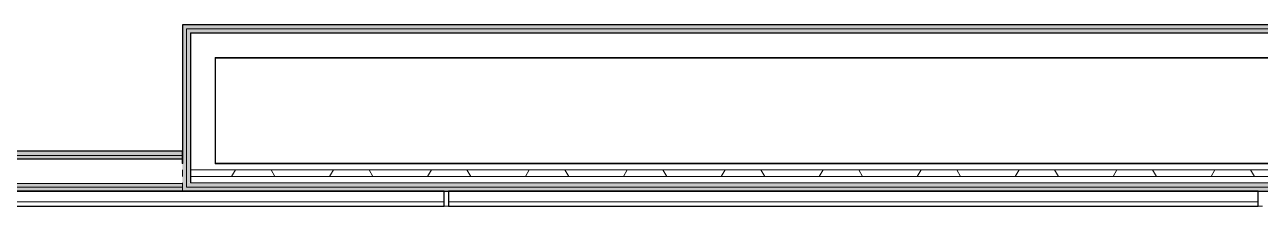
# Model space of a CAD drawing. Header units: millimetres. Extents: x 155920 to 295199, y -4084 to 97293.
# Drawn here: x 174610 to 179188, y 15055 to 15725 of the extents above; entities that cross this region are included whole.
import ezdxf

# ---------------------------------------------------------------- set-up
doc = ezdxf.new("R2010")
doc.units = ezdxf.units.MM
doc.header["$MEASUREMENT"] = 0
for name, color, linetype, lineweight in [('A-WALL', 7, 'CONTINUOUS', 9), ('A-WALL-PATT', 7, 'CONTINUOUS', 25), ('I-WALL', 7, 'CONTINUOUS', 9)]:
    doc.layers.add(name, color=color, linetype=linetype, lineweight=lineweight)

msp = doc.modelspace()

# ---------------------------------------------------------------- hatches: boundary and pattern name
at = {"layer": 'A-WALL-PATT', "lineweight": 5}
for points in [[(182404.6, 15710.1), (182404.6, 15725.1), (175194.7, 15725.1), (175194.7, 15710.1), (182389.6, 15710.1)], [(182388.6, 15695.1), (182389.6, 15695.1), (182389.6, 15710.1), (175209.7, 15710.1), (175209.7, 15695.1), (182297.6, 15695.1)], [(175209.7, 15140.5), (175224.7, 15141.5), (175224.7, 15695.1), (175209.7, 15695.1), (175209.7, 15158.5)], [(182157.7, 15125.5), (182389.6, 15125.5), (182388.6, 15140.5), (175209.7, 15140.5), (175209.7, 15125.5), (181858.7, 15125.5)]]:
    msp.add_hatch(color=256, dxfattribs=at).paths.add_polyline_path(points, flags=0)
at = {"layer": 'A-WALL-PATT', "lineweight": 9}
for points in [[(175194.7, 15125.5), (175209.7, 15125.5), (175209.7, 15710.1), (175194.7, 15710.1), (175194.7, 15158.5)], [(182157.7, 15110.5), (182404.6, 15110.5), (182404.6, 15125.5), (175194.7, 15125.5), (175194.7, 15110.5), (181858.7, 15110.5)]]:
    msp.add_hatch(color=256, dxfattribs=at).paths.add_polyline_path(points, flags=0)
at = {"layer": 'A-WALL-PATT', "lineweight": 5}
h = msp.add_hatch(color=256, dxfattribs=at)
h.paths.add_polyline_path([(175194.7, 15242.5), (175194.7, 15257.5), (172638.1, 15257.5), (172638.1, 15242.5), (174981.5, 15242.5)], flags=0)
h.paths.add_polyline_path([(170496.4, 15242.5), (170838.1, 15242.5), (170838.1, 15257.5), (170253.1, 15257.5), (170253.1, 15242.5)], flags=0)
h = msp.add_hatch(color=256, dxfattribs=at)
h.paths.add_polyline_path([(174682.5, 15230), (175194.7, 15230), (175194.7, 15242.5), (172638.1, 15242.5), (172638.1, 15230)], flags=0)
h.paths.add_polyline_path([(170838.1, 15230), (170838.1, 15242.5), (170253.1, 15242.5), (170253.1, 15230), (170496.4, 15230)], flags=0)
h = msp.add_hatch(color=256, dxfattribs=at)
h.paths.add_polyline_path([(174981.5, 15125.5), (175194.7, 15125.5), (175194.7, 15138), (172638.1, 15138), (172638.1, 15125.5), (174682.5, 15125.5)], flags=0)
h.paths.add_polyline_path([(170496.4, 15125.5), (170838.1, 15125.5), (170838.1, 15138), (170253.1, 15138), (170253.1, 15125.5)], flags=0)
at = {"layer": 'A-WALL-PATT', "lineweight": 9}
h = msp.add_hatch(color=256, dxfattribs=at)
h.paths.add_polyline_path([(174682.5, 15110.5), (175194.7, 15110.5), (175194.7, 15125.5), (172638.1, 15125.5), (172638.1, 15110.5)], flags=0)
h.paths.add_polyline_path([(170838.1, 15110.5), (170838.1, 15125.5), (170253.1, 15125.5), (170253.1, 15110.5), (170496.4, 15110.5)], flags=0)

# ---------------------------------------------------------------- linework, layer by layer
at = {"layer": 'A-WALL'}
for p, q in [((182297.6, 15710.1), (175209.7, 15710.1)), ((175209.7, 15695.1), (175209.7, 15710.1)), ((175209.7, 15603.1), (175209.7, 15695.1)), ((182297.6, 15695.1), (175224.7, 15695.1)), ((175224.7, 15694.1), (175224.7, 15695.1)), ((175224.7, 15603.1), (175224.7, 15694.1)), ((182297.6, 15694.1), (175225.7, 15694.1)), ((175225.7, 15604.1), (175225.7, 15694.1)), ((175209.7, 15212.5), (175209.7, 15603.1)), ((175224.7, 15212.5), (175224.7, 15603.1)), ((175225.7, 15603.1), (175225.7, 15604.1)), ((175225.7, 15212.5), (175225.7, 15603.1)), ((182297.6, 15604.1), (175315.7, 15604.1)), ((175315.7, 15603.1), (175315.7, 15604.1)), ((175315.7, 15212.5), (175315.7, 15603.1)), ((175194.7, 15242.5), (172638.1, 15242.5)), ((175194.7, 15230), (172638.1, 15230)), ((175194.7, 15229), (172638.1, 15229)), ((175194.7, 15211.5), (175194.7, 15212.5)), ((175209.7, 15140.5), (175209.7, 15212.5)), ((175224.7, 15141.5), (175224.7, 15212.5)), ((175225.7, 15211.5), (175225.7, 15212.5)), ((175225.7, 15189), (175225.7, 15211.5)), ((175315.7, 15211.5), (175315.7, 15212.5)), ((175316.7, 15211.5), (175315.7, 15211.5)), ((175316.7, 15211.5), (175315.7, 15211.5)), ((175316.7, 15211.5), (175316.7, 15212.5)), ((182297.6, 15211.5), (175316.7, 15211.5)), ((175194.7, 15164), (175194.7, 15189)), ((182297.6, 15189), (175225.7, 15189)), ((175225.7, 15164), (175225.7, 15189)), ((182297.6, 15164), (175225.7, 15164)), ((175225.7, 15141.5), (175225.7, 15164)), ((175194.7, 15139), (172638.1, 15139)), ((175194.7, 15138), (172638.1, 15138)), ((175194.7, 15125.5), (172638.1, 15125.5)), ((175194.7, 15140.5), (175194.7, 15141.5)), ((175194.7, 15139), (175194.7, 15140.5)), ((175194.7, 15138), (175194.7, 15139)), ((175194.7, 15125.5), (175194.7, 15138)), ((175194.7, 15125.5), (175194.7, 15110.5)), ((175194.7, 15110.5), (175194.7, 15125.5)), ((175209.7, 15125.5), (175209.7, 15140.5)), ((182297.6, 15125.5), (175209.7, 15125.5)), ((175224.7, 15140.5), (175224.7, 15141.5)), ((182297.6, 15140.5), (175224.7, 15140.5)), ((182297.6, 15141.5), (175225.7, 15141.5)), ((176164.3, 15070.5), (173164.3, 15070.5)), ((179180.3, 15070.5), (176180.3, 15070.5))]:
    msp.add_line(p, q, dxfattribs=at)
at = {"layer": 'A-WALL-PATT', "linetype": 'Continuous', "lineweight": 9}
for p, q in [((175376.9, 15164), (175391.3, 15189)), ((175537.6, 15164), (175523.2, 15189)), ((175739.8, 15164), (175754.2, 15189)), ((175900.5, 15164), (175886.1, 15189)), ((176102.7, 15164), (176117.1, 15189)), ((176263.4, 15164), (176249, 15189)), ((176465.6, 15164), (176480, 15189)), ((176626.3, 15164), (176611.9, 15189)), ((176828.5, 15164), (176842.9, 15189)), ((176989.2, 15164), (176974.8, 15189)), ((177191.4, 15164), (177205.8, 15189)), ((177352.1, 15164), (177337.7, 15189)), ((177554.3, 15164), (177568.7, 15189)), ((177715, 15164), (177700.6, 15189)), ((177917.2, 15164), (177931.6, 15189)), ((178077.9, 15164), (178063.5, 15189)), ((178280.1, 15164), (178294.5, 15189)), ((178440.8, 15164), (178426.4, 15189)), ((178643, 15164), (178657.4, 15189)), ((178803.7, 15164), (178789.3, 15189)), ((179005.9, 15164), (179020.3, 15189)), ((179166.6, 15164), (179152.2, 15189))]:
    msp.add_line(p, q, dxfattribs=at)
at = {"layer": 'I-WALL', "lineweight": 30}
for p, q in [((182297.6, 15725.1), (175194.7, 15725.1)), ((175194.7, 15725.1), (175194.7, 15710.1)), ((175194.7, 15710.1), (175194.7, 15603.1)), ((175194.7, 15603.1), (175194.7, 15212.5)), ((175316.7, 15603.1), (182297.6, 15603.1)), ((175316.7, 15212.5), (175316.7, 15603.1)), ((175194.7, 15257.5), (172638.1, 15257.5)), ((175194.7, 15212.5), (175194.7, 15257.5)), ((182297.6, 15212.5), (175316.7, 15212.5)), ((172638.1, 15110.5), (175194.7, 15110.5)), ((176164.3, 15110.5), (173164.3, 15110.5)), ((175194.7, 15110.5), (182297.6, 15110.5)), ((176164.3, 15054.5), (176164.3, 15110.5)), ((179180.3, 15110.5), (176180.3, 15110.5)), ((176180.3, 15110.5), (176180.3, 15054.5)), ((179180.3, 15054.5), (179180.3, 15110.5)), ((173164.3, 15054.5), (176164.3, 15054.5)), ((176180.3, 15054.5), (179180.3, 15054.5))]:
    msp.add_line(p, q, dxfattribs=at)
at = {"layer": 'I-WALL'}
for p, q in [((176180.3, 15054.5), (176164.3, 15054.5)), ((179196.3, 15054.5), (179180.3, 15054.5))]:
    msp.add_line(p, q, dxfattribs=at)

doc.saveas('drawing.dxf')
